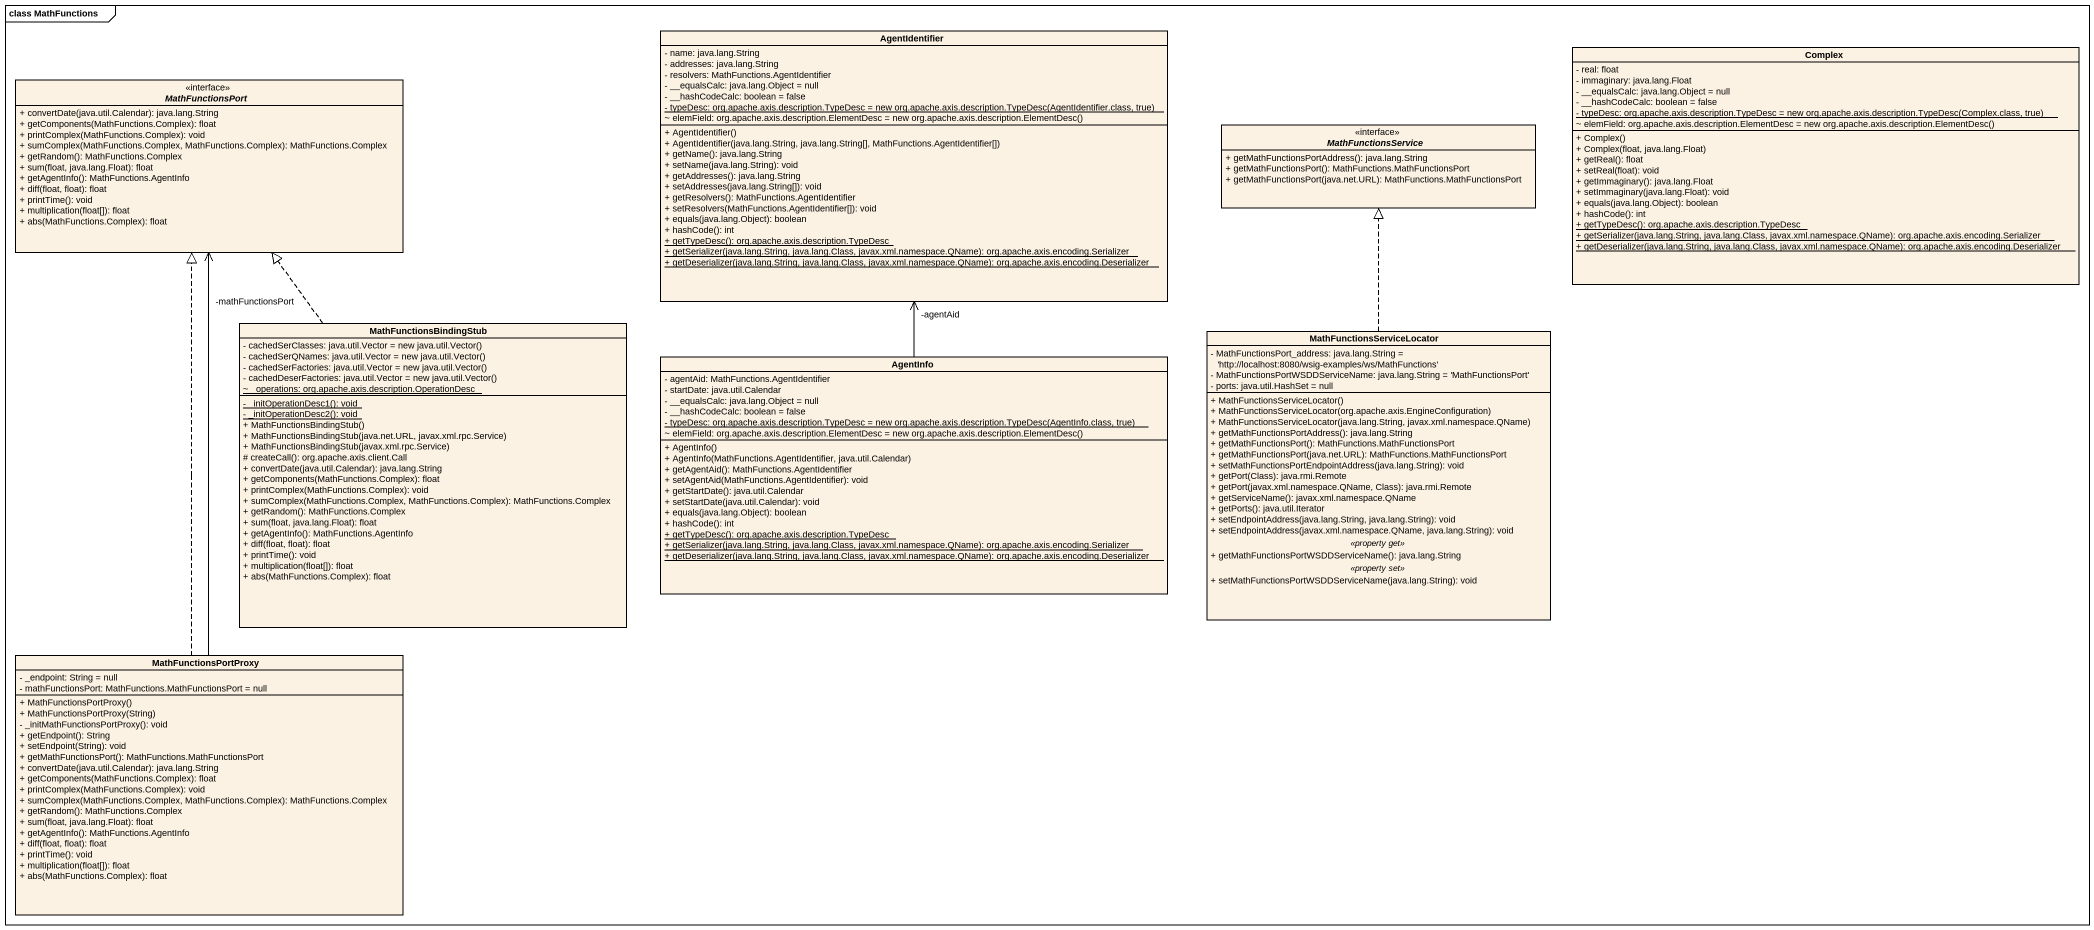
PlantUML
@startuml
mainframe class MathFunctions
hide circle
hide empty members
skinparam classAttributeIconSize 0
class AgentIdentifier {
  - name: java.lang.String
  - addresses: java.lang.String
  - resolvers: MathFunctions.AgentIdentifier
  - __equalsCalc: java.lang.Object = null
  - __hashCodeCalc: boolean = false
  {static} {field} - typeDesc: org.apache.axis.description.TypeDesc = new org.apache.axis.description.TypeDesc(AgentIdentifier.class, true)
  {field} ~ elemField: org.apache.axis.description.ElementDesc = new org.apache.axis.description.ElementDesc()
  + AgentIdentifier()
  + AgentIdentifier(java.lang.String, java.lang.String[], MathFunctions.AgentIdentifier[])
  + getName(): java.lang.String
  + setName(java.lang.String): void
  + getAddresses(): java.lang.String
  + setAddresses(java.lang.String[]): void
  + getResolvers(): MathFunctions.AgentIdentifier
  + setResolvers(MathFunctions.AgentIdentifier[]): void
  + equals(java.lang.Object): boolean
  + hashCode(): int
  {static} + getTypeDesc(): org.apache.axis.description.TypeDesc
  {static} + getSerializer(java.lang.String, java.lang.Class, javax.xml.namespace.QName): org.apache.axis.encoding.Serializer
  {static} + getDeserializer(java.lang.String, java.lang.Class, javax.xml.namespace.QName): org.apache.axis.encoding.Deserializer
}
class Complex {
  - real: float
  - immaginary: java.lang.Float
  - __equalsCalc: java.lang.Object = null
  - __hashCodeCalc: boolean = false
  {static} {field} - typeDesc: org.apache.axis.description.TypeDesc = new org.apache.axis.description.TypeDesc(Complex.class, true)
  {field} ~ elemField: org.apache.axis.description.ElementDesc = new org.apache.axis.description.ElementDesc()
  + Complex()
  + Complex(float, java.lang.Float)
  + getReal(): float
  + setReal(float): void
  + getImmaginary(): java.lang.Float
  + setImmaginary(java.lang.Float): void
  + equals(java.lang.Object): boolean
  + hashCode(): int
  {static} + getTypeDesc(): org.apache.axis.description.TypeDesc
  {static} + getSerializer(java.lang.String, java.lang.Class, javax.xml.namespace.QName): org.apache.axis.encoding.Serializer
  {static} + getDeserializer(java.lang.String, java.lang.Class, javax.xml.namespace.QName): org.apache.axis.encoding.Deserializer
}
interface MathFunctionsPort <<interface>> {
  + convertDate(java.util.Calendar): java.lang.String
  + getComponents(MathFunctions.Complex): float
  + printComplex(MathFunctions.Complex): void
  + sumComplex(MathFunctions.Complex, MathFunctions.Complex): MathFunctions.Complex
  + getRandom(): MathFunctions.Complex
  + sum(float, java.lang.Float): float
  + getAgentInfo(): MathFunctions.AgentInfo
  + diff(float, float): float
  + printTime(): void
  + multiplication(float[]): float
  + abs(MathFunctions.Complex): float
}
interface MathFunctionsService <<interface>> {
  + getMathFunctionsPortAddress(): java.lang.String
  + getMathFunctionsPort(): MathFunctions.MathFunctionsPort
  + getMathFunctionsPort(java.net.URL): MathFunctions.MathFunctionsPort
}
class MathFunctionsBindingStub {
  {field} - cachedSerClasses: java.util.Vector = new java.util.Vector()
  {field} - cachedSerQNames: java.util.Vector = new java.util.Vector()
  {field} - cachedSerFactories: java.util.Vector = new java.util.Vector()
  {field} - cachedDeserFactories: java.util.Vector = new java.util.Vector()
  {static} ~ _operations: org.apache.axis.description.OperationDesc
  {static} - _initOperationDesc1(): void
  {static} - _initOperationDesc2(): void
  + MathFunctionsBindingStub()
  + MathFunctionsBindingStub(java.net.URL, javax.xml.rpc.Service)
  + MathFunctionsBindingStub(javax.xml.rpc.Service)
  # createCall(): org.apache.axis.client.Call
  + convertDate(java.util.Calendar): java.lang.String
  + getComponents(MathFunctions.Complex): float
  + printComplex(MathFunctions.Complex): void
  + sumComplex(MathFunctions.Complex, MathFunctions.Complex): MathFunctions.Complex
  + getRandom(): MathFunctions.Complex
  + sum(float, java.lang.Float): float
  + getAgentInfo(): MathFunctions.AgentInfo
  + diff(float, float): float
  + printTime(): void
  + multiplication(float[]): float
  + abs(MathFunctions.Complex): float
}
class MathFunctionsServiceLocator {
  - MathFunctionsPort_address: java.lang.String = 'http://localhost:8080/wsig-examples/ws/MathFunctions'
  - MathFunctionsPortWSDDServiceName: java.lang.String = 'MathFunctionsPort'
  - ports: java.util.HashSet = null
  --
  + MathFunctionsServiceLocator()
  + MathFunctionsServiceLocator(org.apache.axis.EngineConfiguration)
  + MathFunctionsServiceLocator(java.lang.String, javax.xml.namespace.QName)
  + getMathFunctionsPortAddress(): java.lang.String
  + getMathFunctionsPort(): MathFunctions.MathFunctionsPort
  + getMathFunctionsPort(java.net.URL): MathFunctions.MathFunctionsPort
  + setMathFunctionsPortEndpointAddress(java.lang.String): void
  + getPort(Class): java.rmi.Remote
  + getPort(javax.xml.namespace.QName, Class): java.rmi.Remote
  + getServiceName(): javax.xml.namespace.QName
  + getPorts(): java.util.Iterator
  + setEndpointAddress(java.lang.String, java.lang.String): void
  + setEndpointAddress(javax.xml.namespace.QName, java.lang.String): void
  .. <<property get>> ..
  + getMathFunctionsPortWSDDServiceName(): java.lang.String
  .. <<property set>> ..
  + setMathFunctionsPortWSDDServiceName(java.lang.String): void
}
class AgentInfo {
  - agentAid: MathFunctions.AgentIdentifier
  - startDate: java.util.Calendar
  - __equalsCalc: java.lang.Object = null
  - __hashCodeCalc: boolean = false
  {static} {field} - typeDesc: org.apache.axis.description.TypeDesc = new org.apache.axis.description.TypeDesc(AgentInfo.class, true)
  {field} ~ elemField: org.apache.axis.description.ElementDesc = new org.apache.axis.description.ElementDesc()
  + AgentInfo()
  + AgentInfo(MathFunctions.AgentIdentifier, java.util.Calendar)
  + getAgentAid(): MathFunctions.AgentIdentifier
  + setAgentAid(MathFunctions.AgentIdentifier): void
  + getStartDate(): java.util.Calendar
  + setStartDate(java.util.Calendar): void
  + equals(java.lang.Object): boolean
  + hashCode(): int
  {static} + getTypeDesc(): org.apache.axis.description.TypeDesc
  {static} + getSerializer(java.lang.String, java.lang.Class, javax.xml.namespace.QName): org.apache.axis.encoding.Serializer
  {static} + getDeserializer(java.lang.String, java.lang.Class, javax.xml.namespace.QName): org.apache.axis.encoding.Deserializer
}
class MathFunctionsPortProxy {
  - _endpoint: String = null
  - mathFunctionsPort: MathFunctions.MathFunctionsPort = null
  + MathFunctionsPortProxy()
  + MathFunctionsPortProxy(String)
  - _initMathFunctionsPortProxy(): void
  + getEndpoint(): String
  + setEndpoint(String): void
  + getMathFunctionsPort(): MathFunctions.MathFunctionsPort
  + convertDate(java.util.Calendar): java.lang.String
  + getComponents(MathFunctions.Complex): float
  + printComplex(MathFunctions.Complex): void
  + sumComplex(MathFunctions.Complex, MathFunctions.Complex): MathFunctions.Complex
  + getRandom(): MathFunctions.Complex
  + sum(float, java.lang.Float): float
  + getAgentInfo(): MathFunctions.AgentInfo
  + diff(float, float): float
  + printTime(): void
  + multiplication(float[]): float
  + abs(MathFunctions.Complex): float
}
MathFunctionsBindingStub .up.|> MathFunctionsPort
MathFunctionsServiceLocator .up.|> MathFunctionsService
AgentInfo -up-> "-agentAid" AgentIdentifier
MathFunctionsPortProxy -up-> "-mathFunctionsPort" MathFunctionsPort
MathFunctionsPortProxy .up.|> MathFunctionsPort
@enduml
